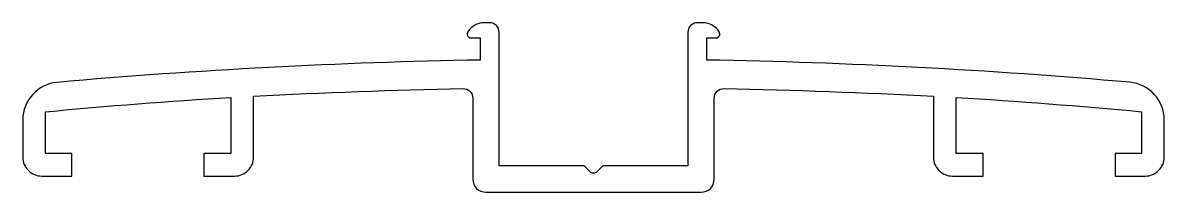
# Model space of a CAD drawing. Extents: x 137 to 197.5, y 231.5 to 240.5.
import ezdxf

# ---------------------------------------------------------------- set-up
doc = ezdxf.new("R2010")
doc.units = 0
doc.layers.get('0').update_dxf_attribs({"linetype": 'CONTINUOUS'})

msp = doc.modelspace()

# ---------------------------------------------------------------- linework, layer by layer
msp.add_lwpolyline([(136.951, 233.326, 0.414214), (137.951, 232.326), (139.551, 232.326), (139.551, 233.526), (138.151, 233.526), (138.151, 235.74, -0.008375), (147.979, 236.502), (147.979, 233.526), (146.551, 233.526), (146.551, 232.326), (148.179, 232.326, 0.414214), (149.179, 233.326), (149.179, 236.572, -0.007787), (160.286, 236.969, -0.423189), (160.801, 236.469), (160.801, 232.166, 0.414214), (161.501, 231.466), (167.201, 231.466), (172.901, 231.466, 0.414214), (173.601, 232.166), (173.601, 236.469, -0.423161), (174.116, 236.969, -0.007758), (185.223, 236.573), (185.223, 233.326, 0.414214), (186.223, 232.326), (187.851, 232.326), (187.851, 233.526), (186.423, 233.526), (186.423, 236.503, -0.008344), (196.251, 235.744), (196.251, 233.526), (194.851, 233.526), (194.851, 232.326), (196.451, 232.326, 0.414214), (197.451, 233.326), (197.451, 235.316, 0.387639), (195.634, 237.307, 0.017385), (173.201, 238.489), (173.201, 239.666), (173.701, 239.666, 0.618034), (173.861, 239.986, 0.257263), (173.001, 240.466), (172.701, 240.466, 0.414214), (172.201, 239.966), (172.201, 232.866), (167.701, 232.866), (167.378, 232.543, -0.414214), (167.024, 232.543), (166.701, 232.866), (162.201, 232.866), (162.201, 239.966, 0.414214), (161.701, 240.466), (161.401, 240.466, 0.257263), (160.541, 239.986, 0.618034), (160.701, 239.666), (161.201, 239.666), (161.201, 238.489, 0.017452), (138.768, 237.303, 0.387548), (136.951, 235.312)], format="xyb", close=True)

doc.saveas('drawing.dxf')
